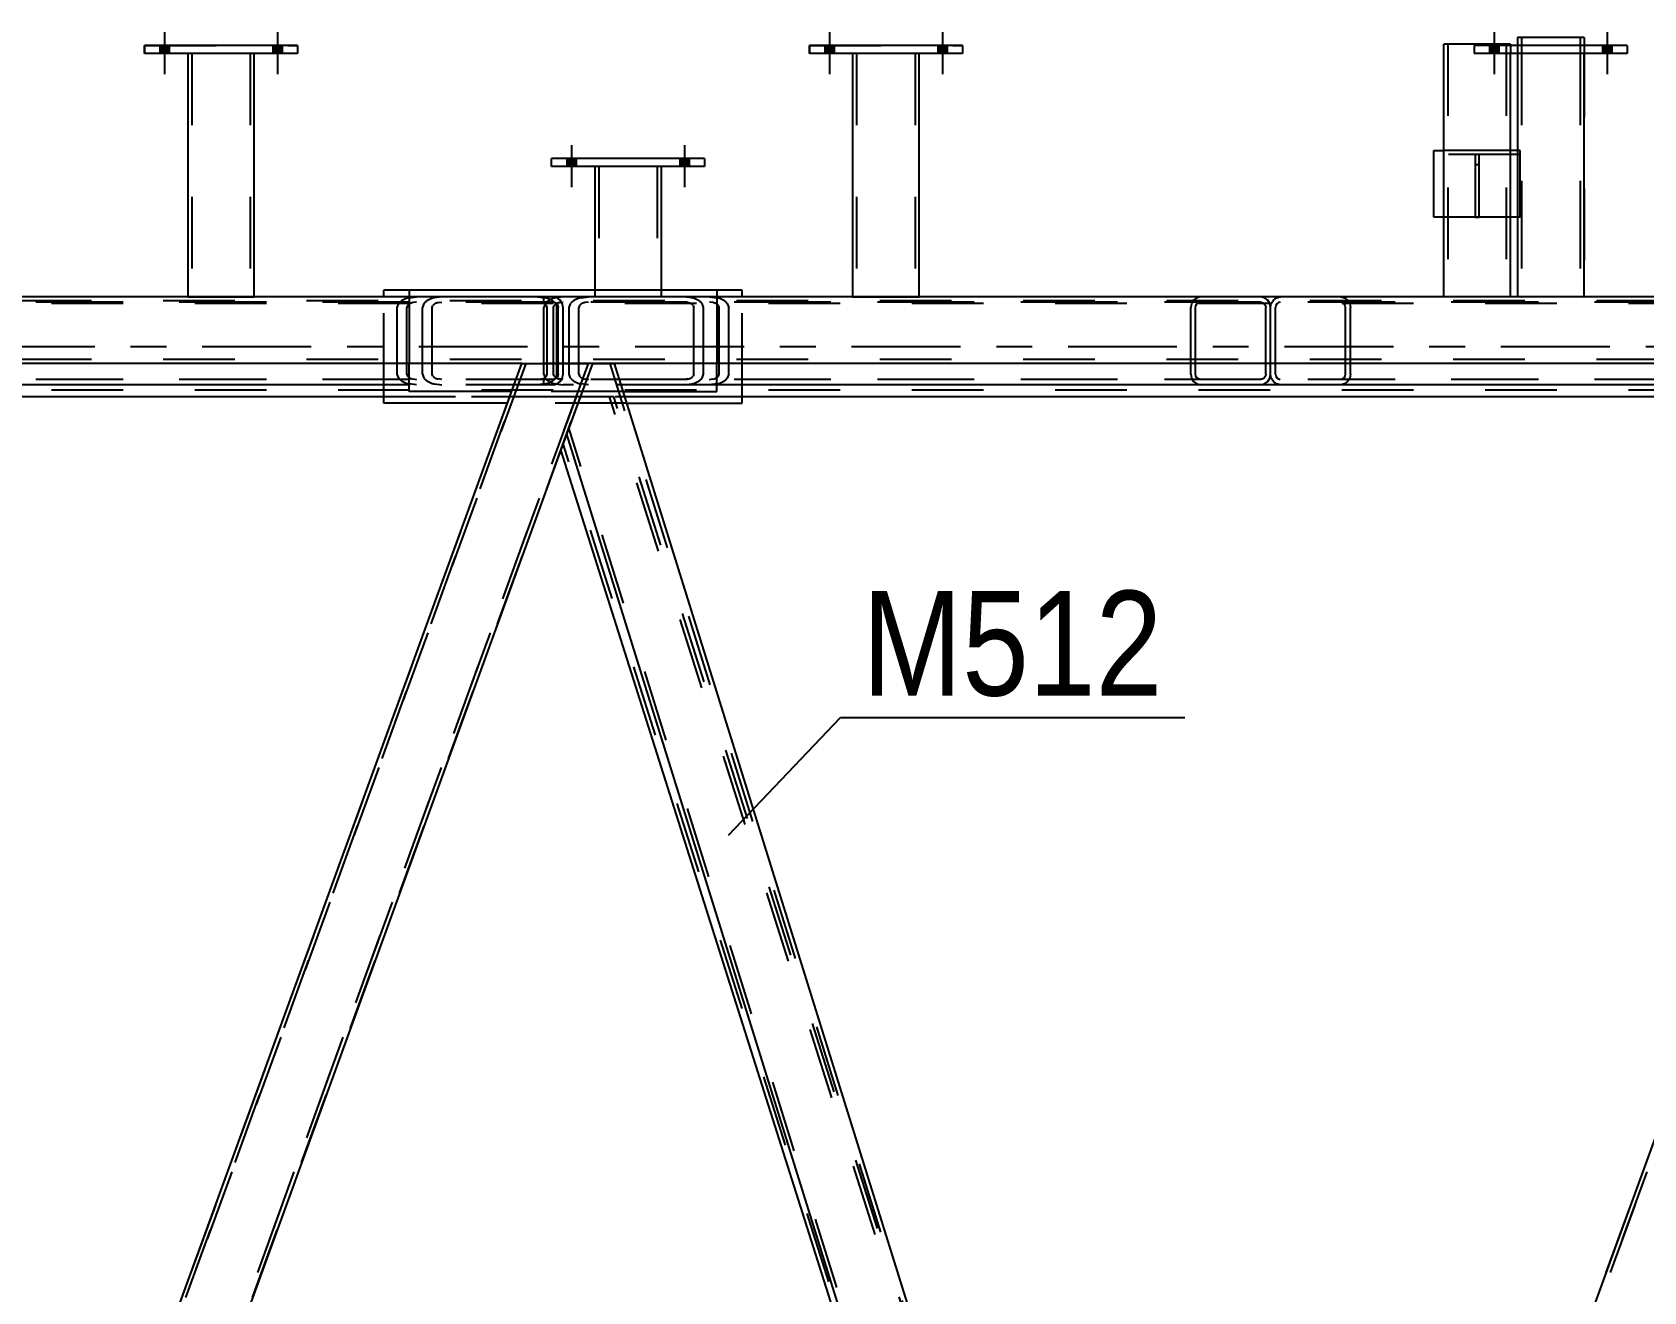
# Model space of a CAD drawing. Header units: millimetres. Extents: x -851 to 338, y -786 to 55.
# Drawn here: x 188.96 to 233.03, y -26.29 to 8.15 of the extents above; entities that cross this region are included whole.
import ezdxf

# ---------------------------------------------------------------- set-up
doc = ezdxf.new("R2010")
doc.units = ezdxf.units.MM
doc.linetypes.add('DXK_LINE_DOT2', pattern=[3.9198, 1.9599, -1.9599])
doc.linetypes.add('DXK_LINE_DOT3', pattern=[5.9187, 2.979, -0.9799, 0.9799, -0.9799])
doc.styles.add('Arial Narrow', font='ARIALN.TTF', dxfattribs={"height": 0.2})

# ---------------------------------------------------------------- blocks, each defined once
blk = doc.blocks.new('Part-232933133-1810 - 1369')
at = {"color": 7, "linetype": 'DXK_LINE_DOT2'}
for p, q in [((202.455, -0.909), (182.364, -56.108)), ((204.158, -0.909), (184.067, -56.109)), ((202.455, -0.909), (202.464, -0.909)), ((204.274, -0.909), (203.571, -2.841)), ((204.042, -0.909), (204.158, -0.909)), ((204.256, -0.909), (204.13, -0.909)), ((204.274, -0.909), (204.256, -0.909)), ((182.858, -54.431), (182.248, -56.108)), ((184.183, -56.109), (182.248, -56.108))]:
    blk.add_line(p, q, dxfattribs=at)
at = {"color": 2, "linetype": 'Continuous'}
for p, q in [((202.339, -0.909), (182.858, -54.431)), ((202.357, -0.909), (202.339, -0.909)), ((202.357, -0.909), (204.042, -0.909)), ((204.274, -0.909), (204.042, -0.909)), ((203.571, -2.841), (184.183, -56.109))]:
    blk.add_line(p, q, dxfattribs=at)
blk = doc.blocks.new('Part-232933133-59118 - 1369')
at = {"color": 2, "linetype": 'Continuous'}
for p, q in [((193.21, 7.564), (193.21, 0.909)), ((195.028, 0.909), (195.028, 7.564)), ((194.81, 0.908), (193.212, 0.908)), ((195.012, 0.908), (194.81, 0.908)), ((195.027, 0.908), (195.012, 0.908))]:
    blk.add_line(p, q, dxfattribs=at)
at = {"color": 7, "linetype": 'DXK_LINE_DOT2'}
for p, q in [((195.028, 7.564), (193.21, 7.564)), ((193.319, 7.564), (193.319, 0.908)), ((194.919, 7.564), (194.919, 0.908)), ((193.21, 0.909), (193.21, 0.908)), ((193.212, 0.908), (193.21, 0.908)), ((193.21, 0.908), (193.212, 0.908)), ((193.319, 0.908), (193.328, 0.908)), ((193.319, 0.908), (193.328, 0.908)), ((194.965, 0.908), (194.81, 0.908)), ((195.027, 0.908), (195.028, 0.908)), ((195.028, 0.908), (195.027, 0.908)), ((195.028, 0.909), (195.028, 0.908)), ((195.028, 0.908), (195.028, 0.909))]:
    blk.add_line(p, q, dxfattribs=at)
blk = doc.blocks.new('Part-232933133-59115 - 1369')
at = {"color": 2, "linetype": 'Continuous'}
for p, q in [((210.21, 7.782), (210.21, 7.564)), ((214.392, 7.782), (210.21, 7.782)), ((214.392, 7.564), (210.21, 7.564)), ((214.392, 7.782), (214.392, 7.564))]:
    blk.add_line(p, q, dxfattribs=at)
blk = doc.blocks.new('Part-232933133-59114 - 1369')
at = {"color": 2, "linetype": 'Continuous'}
for p, q in [((211.392, 7.564), (211.392, 0.909)), ((213.21, 0.909), (213.21, 7.564)), ((212.992, 0.908), (211.393, 0.908)), ((213.194, 0.908), (212.992, 0.908)), ((213.209, 0.908), (213.194, 0.908))]:
    blk.add_line(p, q, dxfattribs=at)
at = {"color": 7, "linetype": 'DXK_LINE_DOT2'}
for p, q in [((213.21, 7.564), (211.392, 7.564)), ((211.501, 7.564), (211.501, 0.908)), ((213.101, 7.564), (213.101, 0.908)), ((211.392, 0.909), (211.392, 0.908)), ((211.393, 0.908), (211.392, 0.908)), ((211.392, 0.908), (211.393, 0.908)), ((211.501, 0.908), (211.509, 0.908)), ((211.501, 0.908), (211.509, 0.908)), ((213.146, 0.908), (212.992, 0.908)), ((213.209, 0.908), (213.21, 0.908)), ((213.21, 0.908), (213.209, 0.908)), ((213.21, 0.909), (213.21, 0.908)), ((213.21, 0.908), (213.21, 0.909))]:
    blk.add_line(p, q, dxfattribs=at)
blk = doc.blocks.new('Part-232933133-1674 - 1369')
at = {"color": 2, "linetype": 'Continuous'}
for p, q in [((193.21, 0.909), (176.847, 0.909)), ((211.392, 0.909), (195.028, 0.909)), ((229.574, 0.909), (213.21, 0.909)), ((247.756, 0.909), (231.392, 0.909)), ((202.339, -0.909), (166.175, -0.909)), ((241.036, -0.909), (204.873, -0.909))]:
    blk.add_line(p, q, dxfattribs=at)
at = {"color": 7, "linetype": 'DXK_LINE_DOT2'}
for p, q in [((195.028, 0.909), (193.21, 0.909)), ((213.21, 0.909), (211.392, 0.909)), ((231.392, 0.909), (229.574, 0.909)), ((312.089, 0.8), (-14.761, 0.8)), ((312.089, -0.8), (-14.761, -0.8)), ((204.873, -0.909), (202.339, -0.909))]:
    blk.add_line(p, q, dxfattribs=at)
blk = doc.blocks.new('Part-232933133-59169 - 1369')
at = {"color": 2, "linetype": 'Continuous'}
for p, q in [((204.34, 4.474), (204.34, 1.09)), ((206.158, 4.474), (206.158, 1.09))]:
    blk.add_line(p, q, dxfattribs=at)
at = {"color": 7, "linetype": 'DXK_LINE_DOT2'}
for p, q in [((206.158, 4.474), (204.34, 4.474)), ((204.34, 4.474), (204.357, 4.474)), ((204.449, 4.474), (204.449, 0.908)), ((206.049, 4.474), (206.049, 0.908)), ((204.34, 1.09), (204.34, 0.908)), ((206.158, 0.908), (204.34, 0.908)), ((206.158, 1.09), (206.158, 0.908))]:
    blk.add_line(p, q, dxfattribs=at)
blk = doc.blocks.new('Part-232933133-59170 - 1369')
at = {"color": 2, "linetype": 'Continuous'}
for p, q in [((207.34, 4.692), (203.158, 4.692)), ((203.158, 4.474), (203.158, 4.692)), ((207.34, 4.474), (203.158, 4.474)), ((207.34, 4.692), (207.34, 4.474))]:
    blk.add_line(p, q, dxfattribs=at)
blk = doc.blocks.new('Part-232933133-2053 - 1369')
at = {"color": 2, "linetype": 'Continuous'}
for p, q in [((198.575, 0.909), (198.575, 1.09)), ((199.265, 1.09), (198.575, 1.09)), ((208.368, 1.09), (207.678, 1.09)), ((208.368, 0.909), (208.368, 1.09)), ((198.575, -2), (198.575, -1.491)), ((208.368, -2), (208.368, -1.491)), ((201.942, -2), (198.575, -2)), ((205.213, -2), (208.368, -2))]:
    blk.add_line(p, q, dxfattribs=at)
at = {"color": 7, "linetype": 'DXK_LINE_DOT2'}
for p, q in [((198.575, -1.491), (198.575, 0.909)), ((207.678, 1.09), (199.265, 1.09)), ((208.368, -1.491), (208.368, 0.909)), ((205.213, -2), (201.942, -2))]:
    blk.add_line(p, q, dxfattribs=at)
blk = doc.blocks.new('Part-232933133-1815 - 1369')
at = {"color": 7, "linetype": 'DXK_LINE_DOT2'}
for p, q in [((241.152, -0.909), (221.059, -56.114)), ((242.855, -0.909), (222.762, -56.115)), ((241.152, -0.909), (241.161, -0.909)), ((242.971, -0.909), (242.268, -2.841)), ((242.739, -0.909), (242.855, -0.909)), ((242.953, -0.909), (242.828, -0.909)), ((242.971, -0.909), (242.953, -0.909)), ((221.556, -54.431), (220.943, -56.114)), ((222.878, -56.115), (220.943, -56.114))]:
    blk.add_line(p, q, dxfattribs=at)
at = {"color": 2, "linetype": 'Continuous'}
for p, q in [((241.036, -0.909), (221.556, -54.431)), ((241.054, -0.909), (241.036, -0.909)), ((241.054, -0.909), (242.739, -0.909)), ((242.971, -0.909), (242.739, -0.909)), ((242.268, -2.841), (222.878, -56.115))]:
    blk.add_line(p, q, dxfattribs=at)
blk = doc.blocks.new('Bolt-232933133-59202 - 1369')
at = {"linetype": 'Continuous'}
for points in [[(210.883, 7.782), (210.628, 7.782), (210.628, 7.564), (210.883, 7.564)], [(210.883, 7.782), (210.628, 7.782), (210.628, 7.564), (210.883, 7.564)], [(213.974, 7.782), (213.719, 7.782), (213.719, 7.564), (213.974, 7.564)], [(213.974, 7.782), (213.719, 7.782), (213.719, 7.564), (213.974, 7.564)]]:
    blk.add_hatch(color=1, dxfattribs=at).paths.add_polyline_path(points)
at = {"color": 1, "linetype": 'Continuous'}
for p, q in [((210.756, 8.145), (210.756, 7)), ((210.756, 8.145), (210.756, 7)), ((213.847, 8.145), (213.847, 7)), ((213.847, 8.145), (213.847, 7)), ((210.628, 7.782), (210.628, 7.564)), ((210.628, 7.782), (210.628, 7.564)), ((210.883, 7.782), (210.883, 7.564)), ((210.883, 7.782), (210.883, 7.564)), ((213.719, 7.782), (213.719, 7.564)), ((213.719, 7.782), (213.719, 7.564)), ((213.974, 7.782), (213.974, 7.564)), ((213.974, 7.782), (213.974, 7.564))]:
    blk.add_line(p, q, dxfattribs=at)
blk = doc.blocks.new('Bolt-232933133-59227 - 1369')
at = {"linetype": 'Continuous'}
for points in [[(203.831, 4.692), (203.576, 4.692), (203.576, 4.474), (203.831, 4.474)], [(203.831, 4.692), (203.576, 4.692), (203.576, 4.474), (203.831, 4.474)], [(206.922, 4.692), (206.667, 4.692), (206.667, 4.474), (206.922, 4.474)], [(206.922, 4.692), (206.667, 4.692), (206.667, 4.474), (206.922, 4.474)]]:
    blk.add_hatch(color=1, dxfattribs=at).paths.add_polyline_path(points)
at = {"color": 1, "linetype": 'Continuous'}
for p, q in [((203.704, 5.056), (203.704, 3.91)), ((203.704, 5.056), (203.704, 3.91)), ((206.795, 5.056), (206.795, 3.91)), ((206.795, 5.056), (206.795, 3.91)), ((203.576, 4.692), (203.576, 4.474)), ((203.576, 4.692), (203.576, 4.474)), ((203.831, 4.692), (203.831, 4.474)), ((203.831, 4.692), (203.831, 4.474)), ((206.667, 4.692), (206.667, 4.474)), ((206.667, 4.692), (206.667, 4.474)), ((206.922, 4.692), (206.922, 4.474)), ((206.922, 4.692), (206.922, 4.474))]:
    blk.add_line(p, q, dxfattribs=at)
blk = doc.blocks.new('Part-232933133-1855 - 1369')
at = {"color": 2, "linetype": 'Continuous'}
for p, q in [((204.274, -0.909), (203.571, -2.841)), ((204.274, -0.909), (204.873, -0.909)), ((204.873, -0.909), (221.556, -54.431)), ((203.571, -2.841), (220.176, -56.114)), ((220.943, -56.114), (221.556, -54.431))]:
    blk.add_line(p, q, dxfattribs=at)
at = {"color": 7, "linetype": 'DXK_LINE_DOT2'}
for p, q in [((221.494, -54.6), (204.759, -0.909)), ((220.29, -56.114), (203.632, -2.672)), ((221.556, -54.431), (221.433, -54.77)), ((220.176, -56.114), (220.943, -56.114))]:
    blk.add_line(p, q, dxfattribs=at)
blk = doc.blocks.new('Part-232933133-1865 - 1369')
at = {"color": 7, "linetype": 'DXK_LINE_DOT2'}
for p, q in [((202.008, -1.819), (182.32, -55.91)), ((182.436, -55.91), (202.124, -1.819)), ((203.827, -1.819), (184.139, -55.91)), ((184.255, -55.91), (203.943, -1.819)), ((203.943, -1.819), (202.008, -1.819)), ((182.32, -55.91), (184.255, -55.91))]:
    blk.add_line(p, q, dxfattribs=at)
blk = doc.blocks.new('Part-232933133-1871 - 1369')
at = {"color": 7, "linetype": 'DXK_LINE_DOT2'}
for p, q in [((203.943, -1.819), (203.412, -3.276)), ((204.858, -1.819), (203.943, -1.819)), ((221.487, -54.62), (204.743, -1.819)), ((221.548, -54.452), (204.858, -1.819)), ((220.217, -55.91), (203.473, -3.108)), ((221.018, -55.91), (221.548, -54.452)), ((220.103, -55.91), (220.045, -55.728)), ((220.103, -55.91), (221.018, -55.91))]:
    blk.add_line(p, q, dxfattribs=at)
at = {"color": 2, "linetype": 'Continuous'}
blk.add_line((220.045, -55.728), (203.412, -3.276), dxfattribs=at)
blk = doc.blocks.new('Part-232933133-1890 - 1369')
at = {"color": 7, "linetype": 'DXK_LINE_DOT2'}
for p, q in [((240.705, -1.819), (221.018, -55.91)), ((240.821, -1.819), (221.134, -55.91)), ((242.524, -1.819), (222.836, -55.91)), ((222.953, -55.91), (242.64, -1.819)), ((242.64, -1.819), (240.705, -1.819)), ((221.018, -55.91), (222.953, -55.91)), ((221.035, -55.91), (221.018, -55.91))]:
    blk.add_line(p, q, dxfattribs=at)
blk = doc.blocks.new('Part-232933133-1909 - 1369')
at = {"color": 7, "linetype": 'DXK_LINE_DOT2'}
for p, q in [((203.476, 0.909), (203.274, 0.887)), ((241.474, 0.909), (203.476, 0.909)), ((206.987, 0.887), (206.785, 0.909)), ((237.963, 0.887), (238.165, 0.909)), ((241.474, 0.909), (241.676, 0.887)), ((202.987, 0.729), (202.947, 0.618)), ((202.947, -1.2), (202.947, 0.618)), ((203.212, 0.618), (203.232, 0.673)), ((203.212, -1.2), (203.212, 0.618)), ((203.375, 0.752), (203.476, 0.763)), ((241.474, 0.763), (203.476, 0.763)), ((206.785, 0.763), (206.886, 0.752)), ((207.029, 0.673), (207.049, 0.618)), ((207.049, -1.2), (207.049, 0.618)), ((207.314, 0.618), (207.274, 0.729)), ((207.314, -1.2), (207.314, 0.618)), ((237.636, 0.618), (237.676, 0.729)), ((237.636, -1.2), (237.636, 0.618)), ((237.921, 0.673), (237.901, 0.618)), ((237.901, -1.2), (237.901, 0.618)), ((238.165, 0.763), (238.064, 0.752)), ((241.575, 0.752), (241.474, 0.763)), ((241.738, 0.618), (241.718, 0.673)), ((241.738, -1.2), (241.738, 0.618)), ((241.963, 0.729), (241.971, 0.708)), ((241.971, 0.708), (242.003, 0.618)), ((242.003, -1.2), (242.003, 0.618)), ((202.947, -1.2), (202.987, -1.312)), ((203.232, -1.256), (203.212, -1.2)), ((207.049, -1.2), (207.029, -1.256)), ((207.274, -1.312), (207.314, -1.2)), ((237.676, -1.312), (237.636, -1.2)), ((237.901, -1.2), (237.921, -1.256)), ((241.718, -1.256), (241.738, -1.2)), ((241.983, -1.256), (241.963, -1.312)), ((242.003, -1.2), (241.983, -1.256)), ((203.274, -1.469), (203.476, -1.491)), ((203.476, -1.346), (203.375, -1.335)), ((241.474, -1.346), (203.476, -1.346)), ((207.678, -1.491), (203.476, -1.491)), ((206.886, -1.335), (206.785, -1.346)), ((206.785, -1.491), (206.987, -1.469)), ((241.474, -1.491), (223.085, -1.491)), ((238.165, -1.491), (237.963, -1.469)), ((238.064, -1.335), (238.165, -1.346)), ((241.474, -1.346), (241.575, -1.335)), ((241.676, -1.469), (241.474, -1.491))]:
    blk.add_line(p, q, dxfattribs=at)
at = {"color": 2, "linetype": 'Continuous'}
blk.add_line((223.085, -1.491), (207.678, -1.491), dxfattribs=at)
at = {"color": 7, "linetype": 'DXK_LINE_DOT2'}
for centre, radius, start, end in [((203.356, 0.398), 0.495, 99.5181, 138.0637), ((206.905, 0.398), 0.495, 41.9361, 80.4817), ((238.045, 0.398), 0.495, 99.5181, 138.0637), ((241.594, 0.398), 0.495, 41.9361, 80.4817), ((203.416, 0.508), 0.248, 99.5181, 138.0637), ((206.845, 0.508), 0.248, 41.9361, 80.4817), ((238.105, 0.508), 0.248, 99.5181, 138.0637), ((241.534, 0.508), 0.248, 41.9361, 80.4817), ((203.356, -0.981), 0.495, 221.9361, 260.4817), ((203.416, -1.091), 0.248, 221.9361, 260.4817), ((206.845, -1.091), 0.248, 279.5181, 318.0637), ((206.905, -0.981), 0.495, 279.5181, 318.0637), ((238.045, -0.981), 0.495, 221.9361, 260.4817), ((238.105, -1.091), 0.248, 221.9361, 260.4817), ((241.534, -1.091), 0.248, 279.5181, 318.0637), ((241.594, -0.981), 0.495, 279.5181, 318.0637)]:
    blk.add_arc(centre, radius, start, end, dxfattribs=at)
blk = doc.blocks.new('Part-232933133-1912 - 1369')
at = {"color": 7, "linetype": 'DXK_LINE_DOT2'}
for p, q in [((222.898, 0.823), (222.984, 0.887)), ((222.984, 0.887), (223.085, 0.909)), ((241.904, 0.909), (223.085, 0.909)), ((224.739, 0.909), (224.84, 0.887)), ((224.84, 0.887), (224.926, 0.823)), ((238.856, 0.909), (238.653, 0.887)), ((241.644, 0.763), (241.644, 0.909)), ((242.006, 0.887), (241.904, 0.909)), ((242.091, 0.823), (242.006, 0.887)), ((222.82, 0.618), (222.84, 0.729)), ((222.82, -0.909), (222.82, 0.618)), ((222.84, 0.729), (222.898, 0.823)), ((222.963, 0.673), (222.953, 0.618)), ((222.953, -1.2), (222.953, 0.618)), ((222.991, 0.721), (222.963, 0.673)), ((223.034, 0.752), (222.991, 0.721)), ((223.085, 0.763), (223.034, 0.752)), ((241.904, 0.763), (223.085, 0.763)), ((224.79, 0.752), (224.739, 0.763)), ((224.833, 0.721), (224.79, 0.752)), ((224.861, 0.673), (224.833, 0.721)), ((224.872, 0.618), (224.861, 0.673)), ((224.872, -1.2), (224.872, 0.618)), ((224.926, 0.823), (224.984, 0.729)), ((224.984, 0.729), (225.004, 0.618)), ((225.004, -1.2), (225.004, 0.618)), ((238.367, 0.729), (238.326, 0.618)), ((238.326, -1.2), (238.326, 0.618)), ((238.591, 0.618), (238.611, 0.673)), ((238.591, -1.2), (238.591, 0.618)), ((238.755, 0.752), (238.856, 0.763)), ((241.904, 0.763), (241.955, 0.752)), ((241.955, 0.752), (241.998, 0.721)), ((241.998, 0.721), (242.027, 0.673)), ((242.027, 0.673), (242.037, 0.618)), ((242.037, -1.2), (242.037, 0.618)), ((242.149, 0.729), (242.091, 0.823)), ((242.169, 0.618), (242.149, 0.729)), ((242.169, -1.2), (242.169, 0.618)), ((222.953, -1.2), (222.963, -1.256)), ((222.963, -1.256), (222.991, -1.303)), ((222.991, -1.303), (223.034, -1.335)), ((224.79, -1.335), (224.833, -1.303)), ((224.833, -1.303), (224.861, -1.256)), ((224.861, -1.256), (224.872, -1.2)), ((224.984, -1.312), (224.926, -1.406)), ((225.004, -1.2), (224.984, -1.312)), ((238.326, -1.2), (238.367, -1.312)), ((238.611, -1.256), (238.591, -1.2)), ((241.998, -1.303), (241.955, -1.335)), ((242.027, -1.256), (241.998, -1.303)), ((242.037, -1.2), (242.027, -1.256)), ((242.091, -1.406), (242.149, -1.312)), ((242.149, -1.312), (242.169, -1.2)), ((223.034, -1.335), (223.085, -1.346)), ((241.904, -1.346), (223.085, -1.346)), ((224.739, -1.346), (224.79, -1.335)), ((224.84, -1.469), (224.739, -1.491)), ((224.926, -1.406), (224.84, -1.469)), ((241.904, -1.491), (237.963, -1.491)), ((238.653, -1.469), (238.856, -1.491)), ((238.856, -1.346), (238.755, -1.335)), ((241.644, -1.491), (241.644, -1.346)), ((241.955, -1.335), (241.904, -1.346)), ((241.904, -1.491), (242.006, -1.469)), ((242.006, -1.469), (242.091, -1.406))]:
    blk.add_line(p, q, dxfattribs=at)
at = {"color": 2, "linetype": 'Continuous'}
for p, q in [((222.82, -1.2), (222.82, -0.909)), ((222.84, -1.312), (222.82, -1.2)), ((222.898, -1.406), (222.84, -1.312)), ((222.984, -1.469), (222.898, -1.406)), ((223.085, -1.491), (222.984, -1.469)), ((237.963, -1.491), (223.085, -1.491))]:
    blk.add_line(p, q, dxfattribs=at)
at = {"color": 7, "linetype": 'DXK_LINE_DOT2'}
for centre, radius, start, end in [((238.735, 0.398), 0.495, 99.5181, 138.0637), ((238.795, 0.508), 0.248, 99.5181, 138.0637), ((238.735, -0.981), 0.495, 221.9361, 260.4817), ((238.795, -1.091), 0.248, 221.9361, 260.4817)]:
    blk.add_arc(centre, radius, start, end, dxfattribs=at)
blk = doc.blocks.new('Part-232933133-1915 - 1369')
at = {"color": 7, "linetype": 'DXK_LINE_DOT2'}
for p, q in [((164.779, 0.909), (164.576, 0.887)), ((202.776, 0.909), (164.779, 0.909)), ((168.29, 0.887), (168.087, 0.909)), ((199.265, 0.887), (199.468, 0.909)), ((202.776, 0.909), (202.979, 0.887)), ((164.29, 0.729), (164.25, 0.618)), ((164.25, -1.2), (164.25, 0.618)), ((164.514, 0.618), (164.534, 0.673)), ((164.514, -1.2), (164.514, 0.618)), ((164.678, 0.752), (164.779, 0.763)), ((202.776, 0.763), (164.779, 0.763)), ((168.087, 0.763), (168.189, 0.752)), ((168.332, 0.673), (168.352, 0.618)), ((168.352, -1.2), (168.352, 0.618)), ((168.617, 0.618), (168.576, 0.729)), ((168.617, -1.2), (168.617, 0.618)), ((198.938, 0.618), (198.979, 0.729)), ((198.938, -1.2), (198.938, 0.618)), ((199.223, 0.673), (199.203, 0.618)), ((199.203, -1.2), (199.203, 0.618)), ((199.468, 0.763), (199.367, 0.752)), ((202.878, 0.752), (202.776, 0.763)), ((203.041, 0.618), (203.021, 0.673)), ((203.041, -1.2), (203.041, 0.618)), ((203.265, 0.729), (203.273, 0.708)), ((203.273, 0.708), (203.306, 0.618)), ((203.306, -1.2), (203.306, 0.618)), ((164.25, -1.2), (164.29, -1.312)), ((164.534, -1.256), (164.514, -1.2)), ((168.352, -1.2), (168.332, -1.256)), ((168.576, -1.312), (168.617, -1.2)), ((198.979, -1.312), (198.938, -1.2)), ((199.203, -1.2), (199.223, -1.256)), ((203.021, -1.256), (203.041, -1.2)), ((203.286, -1.256), (203.265, -1.312)), ((203.306, -1.2), (203.286, -1.256)), ((164.576, -1.469), (164.779, -1.491)), ((164.779, -1.346), (164.678, -1.335)), ((202.776, -1.346), (164.779, -1.346)), ((168.98, -1.491), (164.779, -1.491)), ((168.189, -1.335), (168.087, -1.346)), ((168.087, -1.491), (168.29, -1.469)), ((202.776, -1.491), (184.388, -1.491)), ((199.468, -1.491), (199.265, -1.469)), ((199.367, -1.335), (199.468, -1.346)), ((202.776, -1.346), (202.878, -1.335)), ((202.979, -1.469), (202.776, -1.491))]:
    blk.add_line(p, q, dxfattribs=at)
at = {"color": 2, "linetype": 'Continuous'}
blk.add_line((184.388, -1.491), (168.98, -1.491), dxfattribs=at)
at = {"color": 7, "linetype": 'DXK_LINE_DOT2'}
for centre, radius, start, end in [((164.658, 0.398), 0.495, 99.5181, 138.0637), ((168.208, 0.398), 0.495, 41.9361, 80.4817), ((199.347, 0.398), 0.495, 99.5181, 138.0637), ((202.897, 0.398), 0.495, 41.9361, 80.4817), ((164.719, 0.508), 0.248, 99.5181, 138.0637), ((168.148, 0.508), 0.248, 41.9361, 80.4817), ((199.407, 0.508), 0.248, 99.5181, 138.0637), ((202.837, 0.508), 0.248, 41.9361, 80.4817), ((164.658, -0.981), 0.495, 221.9361, 260.4817), ((164.719, -1.091), 0.248, 221.9361, 260.4817), ((168.148, -1.091), 0.248, 279.5181, 318.0637), ((168.208, -0.981), 0.495, 279.5181, 318.0637), ((199.347, -0.981), 0.495, 221.9361, 260.4817), ((199.407, -1.091), 0.248, 221.9361, 260.4817), ((202.837, -1.091), 0.248, 279.5181, 318.0637), ((202.897, -0.981), 0.495, 279.5181, 318.0637)]:
    blk.add_arc(centre, radius, start, end, dxfattribs=at)
blk = doc.blocks.new('Part-232933133-1918 - 1369')
at = {"color": 7, "linetype": 'DXK_LINE_DOT2'}
for p, q in [((184.2, 0.823), (184.286, 0.887)), ((184.286, 0.887), (184.388, 0.909)), ((203.207, 0.909), (184.388, 0.909)), ((186.042, 0.909), (186.143, 0.887)), ((186.143, 0.887), (186.229, 0.823)), ((200.158, 0.909), (199.956, 0.887)), ((202.947, 0.763), (202.947, 0.909)), ((203.308, 0.887), (203.207, 0.909)), ((203.394, 0.823), (203.308, 0.887)), ((184.123, 0.618), (184.143, 0.729)), ((184.123, -0.909), (184.123, 0.618)), ((184.143, 0.729), (184.2, 0.823)), ((184.265, 0.673), (184.255, 0.618)), ((184.255, -1.2), (184.255, 0.618)), ((184.294, 0.721), (184.265, 0.673)), ((184.337, 0.752), (184.294, 0.721)), ((184.388, 0.763), (184.337, 0.752)), ((203.207, 0.763), (184.388, 0.763)), ((186.092, 0.752), (186.042, 0.763)), ((186.135, 0.721), (186.092, 0.752)), ((186.164, 0.673), (186.135, 0.721)), ((186.174, 0.618), (186.164, 0.673)), ((186.174, -1.2), (186.174, 0.618)), ((186.229, 0.823), (186.286, 0.729)), ((186.286, 0.729), (186.307, 0.618)), ((186.307, -1.2), (186.307, 0.618)), ((199.669, 0.729), (199.629, 0.618)), ((199.629, -1.2), (199.629, 0.618)), ((199.894, 0.618), (199.914, 0.673)), ((199.894, -1.2), (199.894, 0.618)), ((200.057, 0.752), (200.158, 0.763)), ((203.207, 0.763), (203.258, 0.752)), ((203.258, 0.752), (203.3, 0.721)), ((203.3, 0.721), (203.329, 0.673)), ((203.329, 0.673), (203.339, 0.618)), ((203.339, -1.2), (203.339, 0.618)), ((203.451, 0.729), (203.394, 0.823)), ((203.472, 0.618), (203.451, 0.729)), ((203.472, -1.2), (203.472, 0.618)), ((184.255, -1.2), (184.265, -1.256)), ((184.265, -1.256), (184.294, -1.303)), ((184.294, -1.303), (184.337, -1.335)), ((186.092, -1.335), (186.135, -1.303)), ((186.135, -1.303), (186.164, -1.256)), ((186.164, -1.256), (186.174, -1.2)), ((186.286, -1.312), (186.229, -1.406)), ((186.307, -1.2), (186.286, -1.312)), ((199.629, -1.2), (199.669, -1.312)), ((199.914, -1.256), (199.894, -1.2)), ((203.3, -1.303), (203.258, -1.335)), ((203.329, -1.256), (203.3, -1.303)), ((203.339, -1.2), (203.329, -1.256)), ((203.394, -1.406), (203.451, -1.312)), ((203.451, -1.312), (203.472, -1.2)), ((184.337, -1.335), (184.388, -1.346)), ((203.207, -1.346), (184.388, -1.346)), ((186.042, -1.346), (186.092, -1.335)), ((186.143, -1.469), (186.042, -1.491)), ((186.229, -1.406), (186.143, -1.469)), ((203.207, -1.491), (199.265, -1.491)), ((199.956, -1.469), (200.158, -1.491)), ((200.158, -1.346), (200.057, -1.335)), ((202.947, -1.491), (202.947, -1.346)), ((203.258, -1.335), (203.207, -1.346)), ((203.207, -1.491), (203.308, -1.469)), ((203.308, -1.469), (203.394, -1.406))]:
    blk.add_line(p, q, dxfattribs=at)
at = {"color": 2, "linetype": 'Continuous'}
for p, q in [((184.123, -1.2), (184.123, -0.909)), ((184.143, -1.312), (184.123, -1.2)), ((184.2, -1.406), (184.143, -1.312)), ((184.286, -1.469), (184.2, -1.406)), ((184.388, -1.491), (184.286, -1.469)), ((199.265, -1.491), (184.388, -1.491))]:
    blk.add_line(p, q, dxfattribs=at)
at = {"color": 7, "linetype": 'DXK_LINE_DOT2'}
for centre, radius, start, end in [((200.038, 0.398), 0.495, 99.5181, 138.0637), ((200.098, 0.508), 0.248, 99.5181, 138.0637), ((200.038, -0.981), 0.495, 221.9361, 260.4817), ((200.098, -1.091), 0.248, 221.9361, 260.4817)]:
    blk.add_arc(centre, radius, start, end, dxfattribs=at)
blk = doc.blocks.new('Part-232933133-59193 - 1369')
at = {"color": 7, "linetype": 'DXK_LINE_DOT2'}
for p, q in [((228.522, 4.801), (228.413, 4.801)), ((228.413, 4.801), (228.413, 3.092)), ((228.522, 4.801), (228.413, 4.801)), ((228.413, 4.528), (228.522, 4.528)), ((228.522, 3.092), (228.522, 4.801)), ((228.413, 3.092), (228.522, 3.092))]:
    blk.add_line(p, q, dxfattribs=at)
blk = doc.blocks.new('Part-232933133-1984 - 1369')
at = {"color": 7, "linetype": 'DXK_LINE_DOT2'}
for p, q in [((309.041, 0.909), (-9.099, 0.909)), ((309.041, 0.727), (-9.099, 0.727)), ((309.041, -1.637), (-9.099, -1.637)), ((308.768, -1.819), (5.088, -1.819)), ((208.368, -1.819), (198.575, -1.819))]:
    blk.add_line(p, q, dxfattribs=at)
at = {"color": 7, "linetype": 'DXK_LINE_DOT3'}
blk.add_line((309.041, -0.455), (-9.099, -0.455), dxfattribs=at)
at = {"color": 2, "linetype": 'Continuous'}
for p, q in [((198.575, -1.819), (169.671, -1.819)), ((237.272, -1.819), (208.368, -1.819))]:
    blk.add_line(p, q, dxfattribs=at)
blk = doc.blocks.new('Part-232933133-2022 - 1369')
at = {"color": 7, "linetype": 'DXK_LINE_DOT2'}
for p, q in [((203.964, 0.887), (204.167, 0.909)), ((222.556, 0.909), (204.167, 0.909)), ((207.475, 0.909), (207.678, 0.887)), ((220.8, 0.887), (220.714, 0.823)), ((220.901, 0.909), (220.8, 0.887)), ((222.657, 0.887), (222.556, 0.909)), ((222.743, 0.823), (222.657, 0.887)), ((203.637, 0.618), (203.675, 0.721)), ((203.637, -1.2), (203.637, 0.618)), ((203.675, 0.721), (203.678, 0.729)), ((203.922, 0.673), (203.902, 0.618)), ((203.902, -1.2), (203.902, 0.618)), ((204.167, 0.763), (204.066, 0.752)), ((222.556, 0.763), (204.167, 0.763)), ((207.577, 0.752), (207.475, 0.763)), ((207.74, 0.618), (207.72, 0.673)), ((207.74, -1.2), (207.74, 0.618)), ((207.964, 0.729), (208.005, 0.618)), ((208.005, -1.2), (208.005, 0.618)), ((220.657, 0.729), (220.637, 0.618)), ((220.637, -1.2), (220.637, 0.618)), ((220.714, 0.823), (220.657, 0.729)), ((220.769, 0.618), (220.779, 0.673)), ((220.769, -1.2), (220.769, 0.618)), ((220.779, 0.673), (220.808, 0.721)), ((220.808, 0.721), (220.851, 0.752)), ((220.851, 0.752), (220.901, 0.763)), ((222.556, 0.763), (222.606, 0.752)), ((222.606, 0.752), (222.649, 0.721)), ((222.649, 0.721), (222.678, 0.673)), ((222.678, 0.673), (222.688, 0.618)), ((222.688, -1.2), (222.688, 0.618)), ((222.8, 0.729), (222.743, 0.823)), ((222.82, 0.618), (222.8, 0.729)), ((222.82, -1.2), (222.82, 0.618)), ((203.678, -1.312), (203.637, -1.2)), ((203.902, -1.2), (203.922, -1.256)), ((207.72, -1.256), (207.74, -1.2)), ((208.005, -1.2), (207.964, -1.312)), ((220.637, -1.2), (220.657, -1.312)), ((220.657, -1.312), (220.714, -1.406)), ((220.779, -1.256), (220.769, -1.2)), ((220.808, -1.303), (220.779, -1.256)), ((220.851, -1.335), (220.808, -1.303)), ((222.649, -1.303), (222.606, -1.335)), ((222.678, -1.256), (222.649, -1.303)), ((222.688, -1.2), (222.678, -1.256)), ((222.743, -1.406), (222.8, -1.312)), ((222.8, -1.312), (222.82, -1.2)), ((204.167, -1.491), (203.964, -1.469)), ((204.066, -1.335), (204.167, -1.346)), ((222.556, -1.346), (204.167, -1.346)), ((222.556, -1.491), (204.167, -1.491)), ((207.475, -1.346), (207.577, -1.335)), ((207.678, -1.469), (207.475, -1.491)), ((220.714, -1.406), (220.8, -1.469)), ((220.8, -1.469), (220.901, -1.491)), ((220.901, -1.346), (220.851, -1.335)), ((222.606, -1.335), (222.556, -1.346)), ((222.556, -1.491), (222.657, -1.469)), ((222.657, -1.469), (222.743, -1.406))]:
    blk.add_line(p, q, dxfattribs=at)
for centre, radius, start, end in [((204.046, 0.398), 0.495, 99.5181, 138.0637), ((207.596, 0.398), 0.495, 41.9361, 80.4817), ((204.107, 0.508), 0.248, 99.5181, 138.0637), ((207.536, 0.508), 0.248, 41.9361, 80.4817), ((204.046, -0.981), 0.495, 221.9361, 260.4817), ((204.107, -1.091), 0.248, 221.9361, 260.4817), ((207.536, -1.091), 0.248, 279.5181, 318.0637), ((207.596, -0.981), 0.495, 279.5181, 318.0637)]:
    blk.add_arc(centre, radius, start, end, dxfattribs=at)
blk = doc.blocks.new('Part-232933133-2086 - 1369')
at = {"color": 2, "linetype": 'Continuous'}
for p, q in [((199.265, 1.09), (199.265, 0.909)), ((207.678, 1.09), (199.265, 1.09)), ((207.678, 1.09), (207.678, 0.909)), ((199.265, -1.673), (199.265, -0.909)), ((207.678, -1.673), (207.678, -0.909)), ((202.061, -1.673), (199.265, -1.673)), ((205.111, -1.673), (207.678, -1.673))]:
    blk.add_line(p, q, dxfattribs=at)
at = {"color": 7, "linetype": 'DXK_LINE_DOT2'}
for p, q in [((199.265, 0.909), (199.265, -0.909)), ((207.678, 0.909), (207.678, -0.909)), ((205.111, -1.673), (202.061, -1.673))]:
    blk.add_line(p, q, dxfattribs=at)
blk = doc.blocks.new('Part-232933133-59111 - 1369')
at = {"color": 2, "linetype": 'Continuous'}
for p, q in [((229.574, 7.564), (229.574, 0.909)), ((231.392, 0.909), (231.392, 7.564)), ((231.174, 0.908), (229.575, 0.908)), ((231.375, 0.908), (231.174, 0.908)), ((231.391, 0.908), (231.375, 0.908))]:
    blk.add_line(p, q, dxfattribs=at)
at = {"color": 7, "linetype": 'DXK_LINE_DOT2'}
for p, q in [((231.392, 7.564), (229.574, 7.564)), ((229.683, 7.564), (229.683, 0.908)), ((231.283, 7.564), (231.283, 0.908)), ((229.574, 0.909), (229.574, 0.908)), ((229.575, 0.908), (229.574, 0.908)), ((229.574, 0.908), (229.575, 0.908)), ((229.683, 0.908), (229.691, 0.908)), ((229.683, 0.908), (229.691, 0.908)), ((231.328, 0.908), (231.174, 0.908)), ((231.391, 0.908), (231.392, 0.908)), ((231.392, 0.908), (231.391, 0.908)), ((231.392, 0.909), (231.392, 0.908)), ((231.392, 0.908), (231.392, 0.909))]:
    blk.add_line(p, q, dxfattribs=at)
blk = doc.blocks.new('Part-232933133-59112 - 1369')
at = {"color": 2, "linetype": 'Continuous'}
for p, q in [((228.392, 7.782), (228.392, 7.564)), ((232.574, 7.782), (228.392, 7.782)), ((232.574, 7.564), (228.392, 7.564)), ((232.574, 7.782), (232.574, 7.564))]:
    blk.add_line(p, q, dxfattribs=at)
blk = doc.blocks.new('Part-232933133-59113 - 1369')
at = {"color": 2, "linetype": 'Continuous'}
for p, q in [((229.574, 8), (229.574, 7.782)), ((231.392, 8), (229.574, 8)), ((231.392, 8), (231.392, 7.782))]:
    blk.add_line(p, q, dxfattribs=at)
at = {"color": 7, "linetype": 'DXK_LINE_DOT2'}
for p, q in [((229.683, 8), (229.683, 0.908)), ((229.683, 8), (229.691, 8)), ((229.691, 8), (229.709, 8)), ((229.709, 8), (229.715, 8)), ((231.283, 8), (231.283, 0.908)), ((229.574, 7.782), (229.574, 0.908)), ((231.392, 7.782), (231.392, 0.908)), ((231.392, 0.908), (229.574, 0.908))]:
    blk.add_line(p, q, dxfattribs=at)
blk = doc.blocks.new('Part-232933133-59116 - 1369')
at = {"color": 7, "linetype": 'DXK_LINE_DOT2'}
for p, q in [((213.21, 7.564), (211.392, 7.564)), ((211.392, 7.564), (211.392, 0.908)), ((211.501, 7.564), (211.501, 0.908)), ((213.101, 7.564), (213.101, 0.908)), ((213.21, 0.908), (213.21, 7.564)), ((211.392, 0.908), (213.21, 0.908)), ((211.409, 0.908), (211.392, 0.908))]:
    blk.add_line(p, q, dxfattribs=at)
blk = doc.blocks.new('Part-232933133-59117 - 1369')
at = {"color": 7, "linetype": 'DXK_LINE_DOT2'}
for p, q in [((210.21, 7.564), (210.21, 7.782)), ((210.21, 7.782), (214.392, 7.782)), ((214.392, 7.564), (210.21, 7.564)), ((214.392, 7.782), (214.392, 7.564))]:
    blk.add_line(p, q, dxfattribs=at)
blk = doc.blocks.new('Part-232933133-59119 - 1369')
at = {"color": 2, "linetype": 'Continuous'}
for p, q in [((192.028, 7.782), (192.028, 7.564)), ((196.21, 7.782), (192.028, 7.782)), ((196.21, 7.564), (192.028, 7.564)), ((196.21, 7.782), (196.21, 7.564))]:
    blk.add_line(p, q, dxfattribs=at)
blk = doc.blocks.new('Part-232933133-59120 - 1369')
at = {"color": 7, "linetype": 'DXK_LINE_DOT2'}
for p, q in [((195.028, 7.564), (193.21, 7.564)), ((193.21, 7.564), (193.21, 0.908)), ((193.319, 7.564), (193.319, 0.908)), ((194.919, 7.564), (194.919, 0.908)), ((195.028, 0.908), (195.028, 7.564)), ((193.21, 0.908), (195.028, 0.908)), ((193.227, 0.908), (193.21, 0.908))]:
    blk.add_line(p, q, dxfattribs=at)
blk = doc.blocks.new('Part-232933133-59121 - 1369')
at = {"color": 7, "linetype": 'DXK_LINE_DOT2'}
for p, q in [((192.028, 7.564), (192.028, 7.782)), ((192.028, 7.782), (196.21, 7.782)), ((196.21, 7.564), (192.028, 7.564)), ((196.21, 7.782), (196.21, 7.564))]:
    blk.add_line(p, q, dxfattribs=at)
blk = doc.blocks.new('Part-232933133-59168 - 1369')
at = {"color": 2, "linetype": 'Continuous'}
for p, q in [((227.558, 0.909), (227.558, 7.82)), ((229.377, 7.82), (227.558, 7.82)), ((229.377, 7.82), (229.377, 7.782)), ((229.377, 0.909), (229.377, 7.564))]:
    blk.add_line(p, q, dxfattribs=at)
at = {"color": 7, "linetype": 'DXK_LINE_DOT2'}
for p, q in [((227.667, 7.82), (227.667, 0.908)), ((227.667, 7.82), (227.676, 7.82)), ((227.676, 7.82), (227.693, 7.82)), ((227.693, 7.82), (227.699, 7.82)), ((229.267, 7.82), (229.267, 0.908)), ((229.377, 7.782), (229.377, 7.564)), ((227.558, 0.909), (227.558, 0.908)), ((227.558, 0.908), (227.558, 0.909)), ((229.377, 0.908), (227.558, 0.908)), ((229.377, 0.909), (229.377, 0.908))]:
    blk.add_line(p, q, dxfattribs=at)
blk = doc.blocks.new('Part-232933133-59192 - 1369')
at = {"color": 2, "linetype": 'Continuous'}
for p, q in [((227.286, 3.092), (227.286, 4.91)), ((227.286, 4.91), (227.558, 4.91)), ((229.574, 4.91), (229.377, 4.91)), ((227.558, 3.092), (227.286, 3.092)), ((229.574, 3.092), (229.377, 3.092))]:
    blk.add_line(p, q, dxfattribs=at)
at = {"color": 7, "linetype": 'DXK_LINE_DOT2'}
for p, q in [((229.377, 4.91), (227.558, 4.91)), ((229.649, 4.91), (229.574, 4.91)), ((229.649, 3.092), (229.649, 4.91)), ((229.649, 4.801), (227.286, 4.801)), ((229.377, 3.092), (227.558, 3.092)), ((229.649, 3.092), (229.574, 3.092))]:
    blk.add_line(p, q, dxfattribs=at)
blk = doc.blocks.new('Bolt-232933133-59201 - 1369')
at = {"linetype": 'Continuous'}
for points in [[(229.065, 7.782), (228.81, 7.782), (228.81, 7.564), (229.065, 7.564)], [(229.065, 7.782), (228.81, 7.782), (228.81, 7.564), (229.065, 7.564)], [(232.156, 7.782), (231.901, 7.782), (231.901, 7.564), (232.156, 7.564)], [(232.156, 7.782), (231.901, 7.782), (231.901, 7.564), (232.156, 7.564)]]:
    blk.add_hatch(color=1, dxfattribs=at).paths.add_polyline_path(points)
at = {"color": 1, "linetype": 'Continuous'}
for p, q in [((228.938, 8.145), (228.938, 7)), ((228.938, 8.145), (228.938, 7)), ((232.028, 8.145), (232.028, 7)), ((232.028, 8.145), (232.028, 7)), ((228.81, 7.782), (228.81, 7.564)), ((228.81, 7.782), (228.81, 7.564)), ((229.065, 7.782), (229.065, 7.564)), ((229.065, 7.782), (229.065, 7.564)), ((231.901, 7.782), (231.901, 7.564)), ((231.901, 7.782), (231.901, 7.564)), ((232.156, 7.782), (232.156, 7.564)), ((232.156, 7.782), (232.156, 7.564))]:
    blk.add_line(p, q, dxfattribs=at)
blk = doc.blocks.new('Bolt-232933133-59203 - 1369')
at = {"linetype": 'Continuous'}
for points in [[(210.883, 7.782), (210.628, 7.782), (210.628, 7.564), (210.883, 7.564)], [(210.883, 7.782), (210.628, 7.782), (210.628, 7.564), (210.883, 7.564)], [(213.974, 7.782), (213.719, 7.782), (213.719, 7.564), (213.974, 7.564)], [(213.974, 7.782), (213.719, 7.782), (213.719, 7.564), (213.974, 7.564)]]:
    blk.add_hatch(color=1, dxfattribs=at).paths.add_polyline_path(points)
at = {"color": 1, "linetype": 'Continuous'}
for p, q in [((210.756, 8.145), (210.756, 7)), ((210.756, 8.145), (210.756, 7)), ((213.847, 8.145), (213.847, 7)), ((213.847, 8.145), (213.847, 7)), ((210.628, 7.782), (210.628, 7.564)), ((210.628, 7.782), (210.628, 7.564)), ((210.883, 7.782), (210.883, 7.564)), ((210.883, 7.782), (210.883, 7.564)), ((213.719, 7.782), (213.719, 7.564)), ((213.719, 7.782), (213.719, 7.564)), ((213.974, 7.782), (213.974, 7.564)), ((213.974, 7.782), (213.974, 7.564))]:
    blk.add_line(p, q, dxfattribs=at)
blk = doc.blocks.new('Bolt-232933133-59204 - 1369')
at = {"linetype": 'Continuous'}
for points in [[(192.701, 7.782), (192.447, 7.782), (192.447, 7.564), (192.701, 7.564)], [(192.701, 7.782), (192.447, 7.782), (192.447, 7.564), (192.701, 7.564)], [(195.792, 7.782), (195.538, 7.782), (195.538, 7.564), (195.792, 7.564)], [(195.792, 7.782), (195.538, 7.782), (195.538, 7.564), (195.792, 7.564)]]:
    blk.add_hatch(color=1, dxfattribs=at).paths.add_polyline_path(points)
at = {"color": 1, "linetype": 'Continuous'}
for p, q in [((192.574, 8.145), (192.574, 7)), ((192.574, 8.145), (192.574, 7)), ((195.665, 8.145), (195.665, 7)), ((195.665, 8.145), (195.665, 7)), ((192.447, 7.782), (192.447, 7.564)), ((192.447, 7.782), (192.447, 7.564)), ((192.701, 7.782), (192.701, 7.564)), ((192.701, 7.782), (192.701, 7.564)), ((195.538, 7.782), (195.538, 7.564)), ((195.538, 7.782), (195.538, 7.564)), ((195.792, 7.782), (195.792, 7.564)), ((195.792, 7.782), (195.792, 7.564))]:
    blk.add_line(p, q, dxfattribs=at)
blk = doc.blocks.new('Bolt-232933133-59205 - 1369')
at = {"linetype": 'Continuous'}
for points in [[(192.701, 7.782), (192.447, 7.782), (192.447, 7.564), (192.701, 7.564)], [(192.701, 7.782), (192.447, 7.782), (192.447, 7.564), (192.701, 7.564)], [(195.792, 7.782), (195.538, 7.782), (195.538, 7.564), (195.792, 7.564)], [(195.792, 7.782), (195.538, 7.782), (195.538, 7.564), (195.792, 7.564)]]:
    blk.add_hatch(color=1, dxfattribs=at).paths.add_polyline_path(points)
at = {"color": 1, "linetype": 'Continuous'}
for p, q in [((192.574, 8.145), (192.574, 7)), ((192.574, 8.145), (192.574, 7)), ((195.665, 8.145), (195.665, 7)), ((195.665, 8.145), (195.665, 7)), ((192.447, 7.782), (192.447, 7.564)), ((192.447, 7.782), (192.447, 7.564)), ((192.701, 7.782), (192.701, 7.564)), ((192.701, 7.782), (192.701, 7.564)), ((195.538, 7.782), (195.538, 7.564)), ((195.538, 7.782), (195.538, 7.564)), ((195.792, 7.782), (195.792, 7.564)), ((195.792, 7.782), (195.792, 7.564))]:
    blk.add_line(p, q, dxfattribs=at)
blk = doc.blocks.new('Mark-232933133-1851 - 1369')
at = {"color": 30, "linetype": 'Continuous'}
for p, q in [((207.996, -13.804), (211.055, -10.59)), ((211.055, -10.59), (220.479, -10.59))]:
    blk.add_line(p, q, dxfattribs=at)
at = {"color": 0}
blk.add_wipeout([(219.879, -9.99), (219.879, -6.99), (211.655, -6.99), (211.655, -9.99)], dxfattribs=at)
blk.add_wipeout([(219.879, -9.99), (219.879, -6.99), (211.655, -6.99), (211.655, -9.99)], dxfattribs=at)
at = {"color": 3, "style": 'Arial Narrow'}
blk.add_text('M512', height=2.8633, dxfattribs=at).set_placement((211.655, -9.99))

msp = doc.modelspace()

# ---------------------------------------------------------------- block references
for name in ['Bolt-232933133-59204 - 1369', 'Bolt-232933133-59205 - 1369', 'Bolt-232933133-59202 - 1369', 'Bolt-232933133-59203 - 1369', 'Bolt-232933133-59201 - 1369', 'Part-232933133-59113 - 1369', 'Part-232933133-59119 - 1369', 'Part-232933133-59121 - 1369', 'Part-232933133-59118 - 1369', 'Part-232933133-59120 - 1369', 'Part-232933133-59115 - 1369', 'Part-232933133-59117 - 1369', 'Part-232933133-59114 - 1369', 'Part-232933133-59116 - 1369', 'Part-232933133-59168 - 1369', 'Part-232933133-59112 - 1369', 'Part-232933133-59111 - 1369', 'Bolt-232933133-59227 - 1369', 'Part-232933133-59192 - 1369', 'Part-232933133-59170 - 1369', 'Part-232933133-59169 - 1369', 'Part-232933133-59193 - 1369', 'Part-232933133-1674 - 1369', 'Part-232933133-1984 - 1369', 'Part-232933133-1915 - 1369', 'Part-232933133-1918 - 1369', 'Part-232933133-2053 - 1369', 'Part-232933133-2086 - 1369', 'Part-232933133-1909 - 1369', 'Part-232933133-2022 - 1369', 'Part-232933133-1912 - 1369', 'Part-232933133-1810 - 1369', 'Part-232933133-1855 - 1369', 'Part-232933133-1815 - 1369', 'Part-232933133-1865 - 1369', 'Part-232933133-1871 - 1369', 'Part-232933133-1890 - 1369']:
    msp.add_blockref(name, (0, 0))

# ---------------------------------------------------------------- next in the draw order: block references
msp.add_blockref('Mark-232933133-1851 - 1369', (0, 0))

doc.saveas('drawing.dxf')
